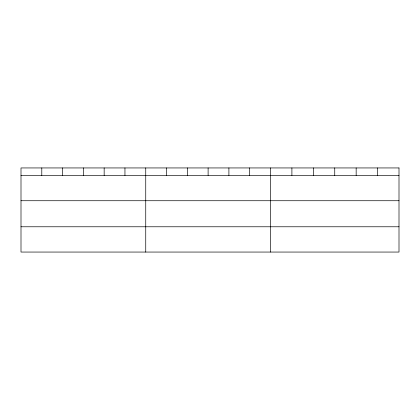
<?xml version="1.0" encoding="UTF-8"?>
<svg xmlns="http://www.w3.org/2000/svg" width="420" height="420" viewBox="0 0 420 420"><rect width="100%" height="100%" fill="white"/><g stroke="black" fill="none" stroke-linecap="round" stroke-linejoin="round"><path stroke-width="0.63" d="M21 175.445L399 175.445M21 200.728L399 200.728M21 226.774L399 226.774M377.58 167.942L377.58 175.445M356.16 167.942L356.16 175.445M334.74 167.942L334.74 175.445M313.32 167.942L313.32 175.445M291.9 167.942L291.9 175.445M270.48 167.942L270.48 252.058M249.69 167.942L249.69 175.445M228.9 167.942L228.9 175.445M208.11 167.942L208.11 175.445M187.32 167.942L187.32 175.445M166.53 167.942L166.53 175.445M145.74 167.942L145.74 252.058M124.95 167.942L124.95 175.445M104.16 167.942L104.16 175.445M83.37 167.942L83.37 175.445M62.58 167.942L62.58 175.445M41.79 167.942L41.79 175.445M399 167.942L21 167.942L21 252.058L399 252.058L399 167.942"/></g></svg>
